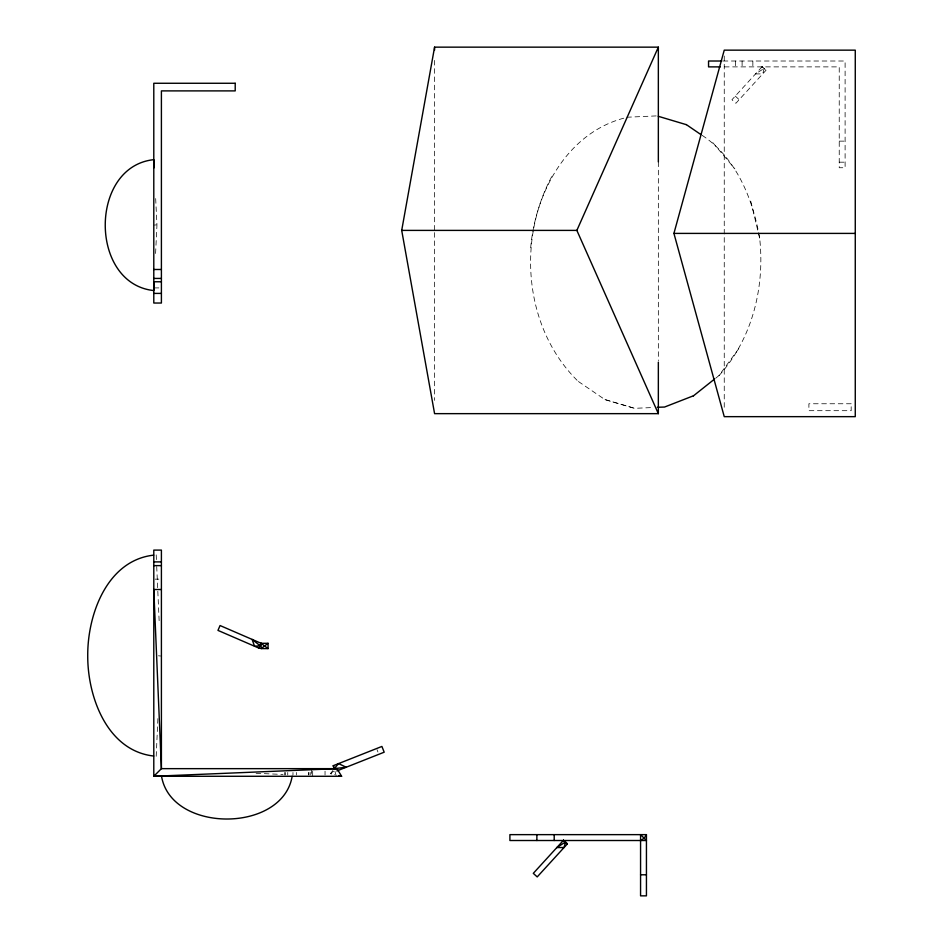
<?xml version="1.0" encoding="UTF-8"?>
<svg xmlns="http://www.w3.org/2000/svg" width="943" height="943" viewBox="0 0 943 943"><rect width="100%" height="100%" fill="white"/><g stroke="black" fill="none" stroke-linecap="round" stroke-linejoin="round"><path stroke-width="0.71" stroke-dasharray="4.71 3.54" d="M156.208 756.274L157.952 717.034M155.583 253.49L156.951 225.389M530.673 247.809C535.424 191.936 567.651 132.315 625.374 117.769M551.702 176.659C516.953 241.526 524.65 329.201 578.377 381.585M715.678 378.261L718.979 375.55L739.583 347.554M719.026 375.609C752.431 338.537 764.997 287.014 759.657 238.072C752.903 198.949 736.247 157.846 702.005 135.238M332.726 770.631L330.51 773.602L332.82 774.675M762.121 66.694L731.957 99.722L735.87 103.294L766.034 70.265L762.121 66.694L766.034 70.265M333.751 771.126L330.51 773.602L334.682 774.604M153.792 225.118L156.951 224.835L155.583 196.733M626.741 117.238L656.894 115.883M578.424 381.526L605.005 399.643L634.391 408.319L653.051 407.529M723.151 61.012L845.105 61.012L845.105 167.736L839.235 167.736L839.235 66.882L721.69 66.882M839.235 141.132L845.105 141.132M839.235 162.184L845.105 162.184M155.053 287.91L158.872 287.91M155.053 579.155L158.872 579.155M256.095 773.284L283.065 774.462M158.436 655.798L160.675 656.01M605.017 399.573L634.391 408.248M735.269 96.103L739.171 99.675M712.861 142.688L734.88 168.88M377.035 749.709L377.943 752.007M334.895 771.197L336.286 776.278M750.828 201.413L759.598 238.084M156.208 554.897L156.455 560.437M156.715 566.519L159.155 621.095M752.856 61.012L752.856 66.882M742.106 61.012L742.106 66.882M735.528 61.012L735.528 66.882M724.248 56.038L724.248 410.759M658.344 161.96L658.344 360.662M434.582 60.399L434.582 231.129M434.582 232.603L434.582 400.398M325.04 771.197L325.04 775.005M312.675 771.197L312.675 776.278M311.52 768.651L311.52 775.005M310.789 772.47L310.789 775.005M309.009 772.47L309.009 775.005M308.55 772.47L308.55 775.005M296.338 772.47L296.338 775.005M292.978 772.47L292.978 775.005M287.745 772.47L287.745 775.005M285.493 772.47L285.493 775.005M284.68 772.47L284.68 775.005M764.184 68.356L762.734 73.884L755.508 73.931L764.184 68.356M851.175 403.757L808.894 403.757L808.894 410.688L851.175 410.688L851.175 403.757"/><path stroke-width="1.41" d="M154.18 282.511L153.792 290.562C89.066 283.749 89.066 166.487 153.792 159.662L154.18 167.724M292.165 776.301C282.464 833.258 171.249 833.258 161.548 776.301M658.344 362.124L658.344 413.647L434.582 413.647L401.706 230.398L434.582 47.15L658.344 47.15L658.344 161.96M673.927 233.404L724.248 50.156L855.266 50.156L855.266 416.653L724.248 416.653L673.927 233.404L855.266 233.404M259.007 648.159L261.117 643.303L268.048 643.303L268.048 648.595L261.117 648.595L261.117 643.303L220.061 625.539L217.963 630.395L259.007 648.159L261.117 643.303L268.048 648.595M658.344 413.647L576.857 230.398L658.344 47.15M646.438 834.638L646.438 895.85L640.568 895.85L640.568 834.638L646.438 840.508L509.904 840.508L509.904 834.638L646.438 834.638L644.234 838.15L640.568 840.508M334.211 768.651L338.572 763.594L346.187 767.248L334.211 768.651L333.244 765.704L381.903 746.443L384.19 752.196L336.863 770.938M563.454 840.319L533.302 873.348L537.204 876.919L567.368 843.891L563.454 840.319L567.368 843.891M693.411 395.883L714.535 379.074M261.117 648.595L268.048 643.303M693.388 395.812L664.544 407.046L657.354 407.27M153.65 555.144C107.078 560.378 87.487 614.565 87.734 655.585C87.487 696.606 107.078 750.781 153.65 756.027M336.981 768.651L153.792 776.278L153.792 550.099L161.406 550.099L161.406 768.651L153.792 776.278L341.614 776.278L336.981 768.651L161.406 768.651L153.792 589.516L161.406 589.516M721.772 61.012L708.558 61.012L708.558 66.882L720.311 66.882M401.706 230.398L576.857 230.398M153.792 269.486L161.406 269.486M153.792 278.433L161.406 278.433M153.792 281.768L161.406 281.768M153.792 293.403L161.406 293.403M153.792 561.898L161.406 561.898M153.792 565.623L161.406 565.623M640.568 874.786L646.438 874.786M338.843 775.606L341.614 776.278M658.285 116.295L686.256 124.641M686.28 124.57L700.767 134.484M333.244 765.704L334.152 768.015M554.201 834.638L554.201 840.508M536.873 834.638L536.873 840.508M434.582 47.15L434.582 50.097M565.529 841.981L564.067 847.509L556.853 847.557L565.529 841.981M260.209 645.802L254.516 646.214L252.123 639.413L260.209 645.802M235.208 83.267L153.792 83.267L153.792 303.033L161.406 303.033L161.406 90.893L235.208 90.893L235.208 83.267"/></g></svg>
